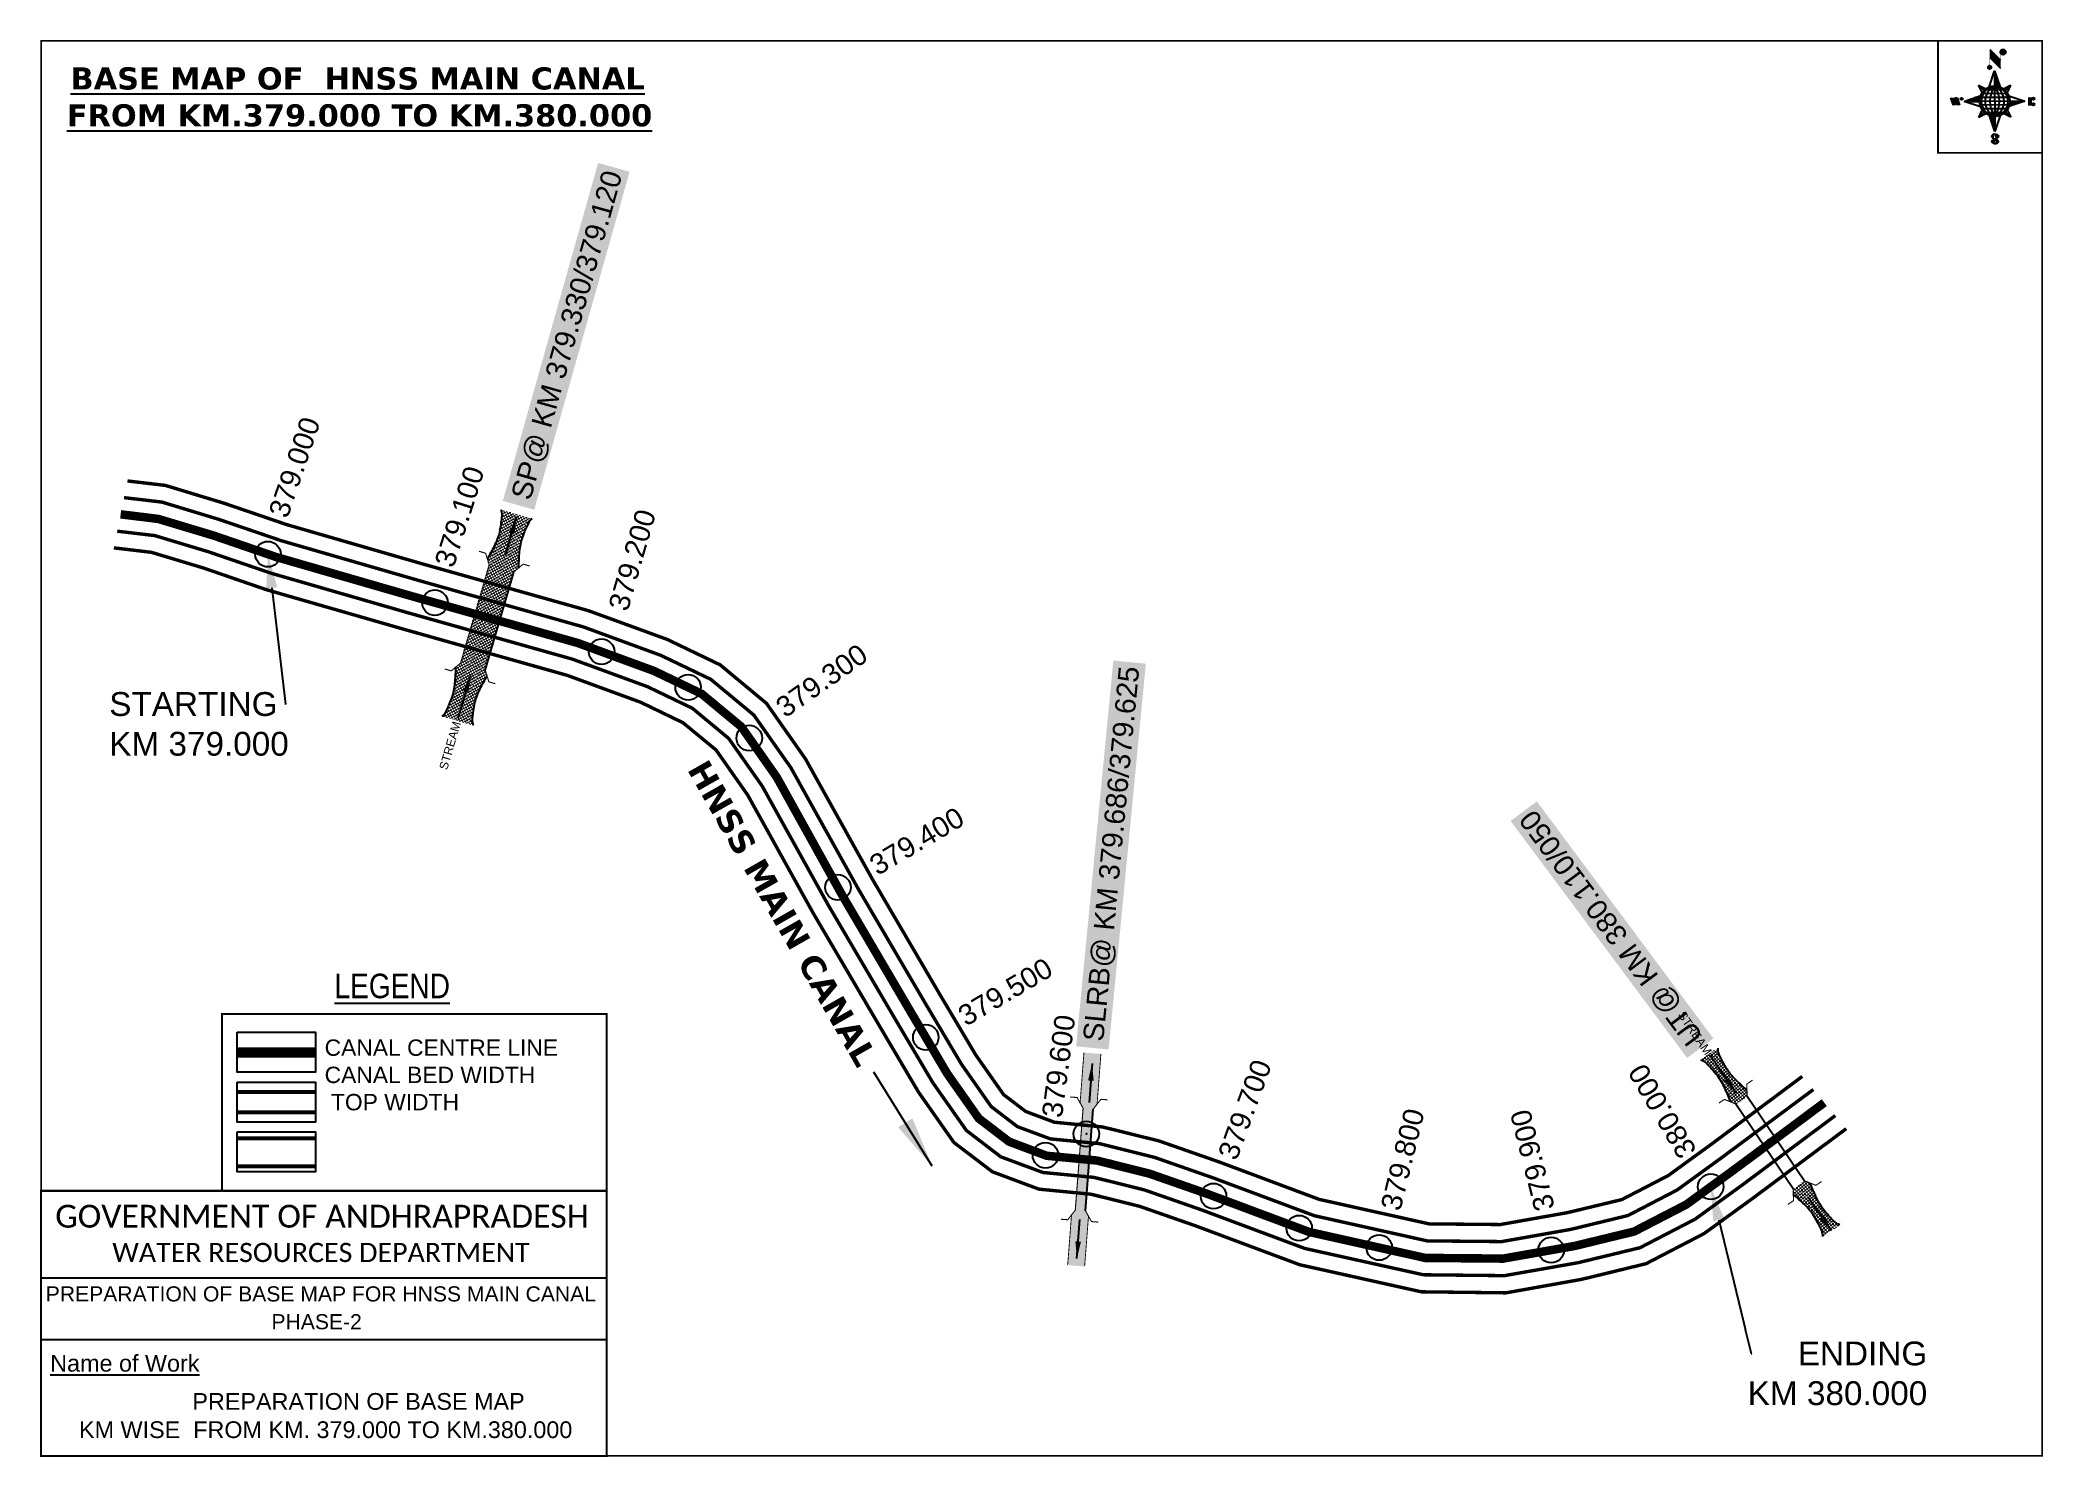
# Model space of a CAD drawing. Header units: inches. Extents: x 821679 to 822856, y 1578747 to 1579579.
import ezdxf
from ezdxf import colors
from ezdxf.entities.mleader import LeaderData, LeaderLine
from ezdxf.enums import TextEntityAlignment as Align
from ezdxf.math import Vec2, Vec3

# ---------------------------------------------------------------- set-up
doc = ezdxf.new("R2010")
doc.units = ezdxf.units.IN
doc.header["$LTSCALE"] = 15
doc.header["$MEASUREMENT"] = 0
doc.header["$PDMODE"] = 32
doc.header["$PDSIZE"] = 15
doc.linetypes.add('ACAD_ISO02W100', pattern=[15, 12, -3])
doc.linetypes.add('HIDDEN2', pattern=[0.1875, 0.125, -0.0625])
for name, color, linetype in [('AQUADUCT', 1, 'Continuous'), ('bord', 1, 'Continuous'), ('CANAL1', 7, 'Continuous'), ('CSMark', 72, 'Continuous'), ('DCBMS', 232, 'Continuous'), ('PAGE', 7, 'Continuous'), ('STRUCTURE', 5, 'Continuous'), ('TEXT', 6, 'Continuous')]:
    doc.layers.add(name, color=color, linetype=linetype)
doc.styles.add('ARIALN', font='ARIALN_1.TTF')
doc.styles.get("Standard").update_dxf_attribs({"font": 'ARIAL_1.TTF'})
doc.dimstyles.get("Standard").update_dxf_attribs({"dimtxt": 20, "dimasz": 0.18, "dimexe": 0.18, "dimexo": 0.0625, "dimgap": 0.09, "dimtad": 0, "dimtih": 1, "dimtoh": 1, "dimdec": 4, "dimzin": 0, "dimdsep": 46, "dimtxsty": 'Standard', "dimcen": 0.09, "dimadec": 0, "dimazin": 0, "dimtfac": 1, "dimtdec": 4, "dimtofl": 0, "dimtmove": 0, "dimatfit": 3, "dimfxl": 0, "dimtolj": 1, "dimtzin": 0, "dimarcsym": 0})
pattern_1 = [(267.297113149, (-8720374.938, 50637915.138), (10.5367255337, -0.497431438), [])]
pattern_2 = [(357.297113149, (-8720374.938, 50637915.138), (0.497431438, 10.5367255337), [])]

# ---------------------------------------------------------------- blocks, each defined once
blk = doc.blocks.new('*X26')
at = {"color": 0, "linetype": 'Continuous'}
for p, q in [((6321.6, 240.5), (6322.3, 241.2)), ((6321.6, 240.3), (6322.3, 241)), ((6321.6, 240.1), (6322.3, 240.8)), ((6321.6, 239.9), (6322.4, 240.7)), ((6321.6, 239.8), (6322.4, 240.6)), ((6321.6, 239.6), (6322.5, 240.5)), ((6321.6, 239.4), (6322.5, 240.3)), ((6321.6, 239.2), (6322.6, 240.2)), ((6321.7, 239.1), (6322.6, 240.1)), ((6321.8, 240.8), (6322.4, 241.4)), ((6321.8, 239), (6322.7, 240)), ((6321.8, 239), (6322.8, 239.9)), ((6321.9, 238.9), (6322.9, 239.8)), ((6322, 238.8), (6323, 239.7)), ((6322.1, 241.3), (6322.4, 241.6)), ((6322.1, 238.7), (6323.1, 239.6)), ((6322.2, 238.6), (6323.1, 239.6)), ((6322.3, 238.5), (6323.2, 239.5)), ((6322.4, 238.5), (6323.3, 239.4)), ((6322.5, 238.4), (6323.4, 239.3)), ((6322.7, 238.4), (6323.6, 239.3)), ((6322.8, 238.3), (6323.7, 239.2)), ((6322.9, 238.3), (6323.8, 239.1)), ((6323.1, 238.2), (6323.9, 239.1)), ((6323.2, 238.2), (6324, 239)), ((6323.3, 238.2), (6324.2, 239)), ((6323.5, 238.1), (6324.3, 238.9)), ((6323.7, 238.1), (6324.4, 238.9)), ((6323.8, 238.1), (6324.6, 238.8)), ((6324.1, 238.2), (6324.7, 238.8)), ((6324.3, 238.3), (6324.9, 238.8)), ((6324.6, 238.3), (6325.1, 238.8)), ((6324.8, 238.4), (6325.2, 238.8)), ((6325.1, 238.5), (6325.4, 238.8)), ((6325.4, 238.6), (6325.6, 238.8))]:
    blk.add_line(p, q, dxfattribs=at)
blk = doc.blocks.new('*X25')
at = {"color": 0, "linetype": 'Continuous'}
for p, q in [((6324.4, 240.3), (6324.5, 240.4)), ((6324.6, 240.3), (6324.8, 240.5)), ((6324.7, 240.2), (6325, 240.5)), ((6324.8, 240.2), (6325.2, 240.6)), ((6325, 240.1), (6325.5, 240.6)), ((6325.1, 240.1), (6325.6, 240.6)), ((6325.2, 240), (6325.8, 240.6)), ((6325.3, 240), (6326, 240.6)), ((6325.4, 239.9), (6326.1, 240.6)), ((6325.5, 239.8), (6326.2, 240.5)), ((6325.6, 239.8), (6326.3, 240.5)), ((6325.7, 239.7), (6326.5, 240.4)), ((6325.9, 239.6), (6326.6, 240.3)), ((6326, 239.5), (6326.7, 240.3)), ((6326, 239.4), (6326.8, 240.2)), ((6326.1, 239.3), (6327, 240.2)), ((6326.2, 239.3), (6327.1, 240.1)), ((6326.3, 239.2), (6327.1, 240)), ((6326.4, 239.1), (6327.2, 239.9)), ((6326.5, 239), (6327.3, 239.8)), ((6326.5, 238.9), (6327.4, 239.7)), ((6326.6, 238.8), (6327.5, 239.6)), ((6326.7, 238.7), (6327.5, 239.5)), ((6326.8, 238.6), (6327.6, 239.4)), ((6326.8, 238.5), (6327.7, 239.3)), ((6326.8, 236.5), (6327.4, 237)), ((6326.9, 238.3), (6327.8, 239.2)), ((6326.9, 238.2), (6327.9, 239.1)), ((6326.9, 236.8), (6327.6, 237.4)), ((6327, 238.1), (6327.8, 239)), ((6327, 237.9), (6327.8, 238.8)), ((6327, 237.8), (6327.8, 238.6)), ((6327, 237.6), (6327.8, 238.4)), ((6327, 237.4), (6327.8, 238.2)), ((6327, 237.3), (6327.8, 238)), ((6327, 237.1), (6327.8, 237.9))]:
    blk.add_line(p, q, dxfattribs=at)
blk = doc.blocks.new('H')
at = {"layer": 'bord', "extrusion": (0.000427885, 0.004792, 0.999988)}
h = blk.add_hatch(dxfattribs=at)
h.set_pattern_fill('LINE', color=8, scale=84.387686, angle=-2.7029, style=0)
h.set_pattern_definition(pattern_2)
h.paths.add_polyline_path([(-492, 786, -0.090992), (-448, 775), (-486, 912)])
h = blk.add_hatch(dxfattribs=at)
h.set_pattern_fill('LINE', color=8, scale=84.387686, angle=-92.7029, style=0)
h.set_pattern_definition(pattern_1)
h.paths.add_polyline_path([(-625, 665, -0.090992), (-615, 710), (-751, 671)])
h = blk.add_hatch(dxfattribs=at)
h.set_pattern_fill('LINE', color=8, scale=84.387686, angle=-2.7029, style=0)
h.set_pattern_definition(pattern_2)
h.paths.add_polyline_path([(-504, 533, -0.090992), (-549, 543), (-510, 406)])
h = blk.add_hatch(dxfattribs=at)
h.set_pattern_fill('LINE', color=8, scale=84.387686, angle=-92.7029, style=0)
h.set_pattern_definition(pattern_1)
h.paths.add_polyline_path([(-246, 647), (-372, 653, -0.090992), (-382, 609)])
for p, q in [((-519, 1020, -1217), (-435, 927, -1216)), ((-516, 1087, -1217), (-432, 994, -1217)), ((-538, 774, -1216), (-487, 906, -1216)), ((-487, 906, -1216), (-493, 780, -1216)), ((-487, 906, -1216), (-448, 769, -1216)), ((-865, 701, -1215), (-847, 638, -1215)), ((-847, 700, -1215), (-829, 637, -1215)), ((-829, 699, -1215), (-811, 636, -1215)), ((-829, 699, -1215), (-811, 698, -1215)), ((-811, 698, -1215), (-794, 635, -1215)), ((-752, 665, -1215), (-615, 704, -1215)), ((-627, 794, -1216), (-567, 760, -1216)), ((-627, 794, -1216), (-584, 747, -1215)), ((-599, 731, -1215), (-627, 794, -1216)), ((-421, 753, -1216), (-359, 781, -1216)), ((-359, 781, -1216), (-405, 739, -1216)), ((-359, 781, -1216), (-392, 721, -1215)), ((-379, 693, -1215), (-246, 641, -1215)), ((-213, 669, -1215), (-217, 601, -1215)), ((-752, 665, -1215), (-625, 659, -1215)), ((-619, 614, -1215), (-752, 665, -1215)), ((-639, 526, -1214), (-606, 585, -1215)), ((-639, 526, -1214), (-593, 568, -1215)), ((-577, 553, -1215), (-639, 526, -1214)), ((-511, 400, -1214), (-549, 537, -1214)), ((-460, 533, -1215), (-511, 400, -1214)), ((-505, 527, -1214), (-511, 400, -1214)), ((-371, 513, -1214), (-431, 546, -1215)), ((-371, 513, -1214), (-414, 560, -1215)), ((-399, 576, -1215), (-371, 513, -1214)), ((-246, 641, -1215), (-383, 603, -1215)), ((-373, 647, -1215), (-246, 641, -1215)), ((-197, 600, -1215), (-194, 668, -1215))]:
    blk.add_line(p, q, dxfattribs=at)
at = {"layer": 'bord', "color": 8, "linetype": 'ByBlock', "extrusion": (0.000427885, 0.004792, 0.999988)}
for p, q in [((-375, 679, -1215), (-620, 691, -1215)), ((-386, 711, -1215), (-605, 722, -1215)), ((-411, 744, -1216), (-578, 752, -1216)), ((-493, 780, -1216), (-505, 527, -1214)), ((-373, 647, -1215), (-625, 659, -1215)), ((-378, 616, -1215), (-623, 628, -1215)), ((-392, 585, -1215), (-611, 595, -1215)), ((-420, 555, -1215), (-587, 562, -1215))]:
    blk.add_line(p, q, dxfattribs=at)
at = {"layer": 'bord', "extrusion": (0.000427885, 0.004792, 0.999988), "elevation": -1212}
for points, const_width in [([(-522, 960), (-516, 1093)], 1.61), ([(-434, 933), (-428, 1066)], 1.61), ([(-870, 707), (-846, 706)], 0.642), ([(-829, 643), (-821, 678)], 0.642), ([(-793, 641), (-782, 694)], 0.642), ([(-223, 676), (-174, 673)], 0.706), ([(-829, 643), (-855, 644)], 0.642), ([(-811, 642), (-784, 641)], 0.642), ([(-177, 605), (-226, 607)], 0.706), ([(-195, 645), (-185, 644)], 0.706)]:
    blk.add_lwpolyline(points, dxfattribs=dict(at, const_width=const_width))
for points, const_width in [([(-414, 1073, 1), (-398, 1058, 1)], 22.3), ([(-530, 950, 1), (-520, 939, 1)], 14.8), ([(-776, 697, 1), (-769, 690, 1)], 8.9), ([(-180, 618, 1), (-173, 611, 1)], 9.79), ([(-178, 667, 1), (-171, 660, 1)], 9.79), ([(-490, 362, 1), (-498, 369, 1)], 11.1), ([(-525, 322, 1), (-533, 329, 1)], 11.1)]:
    blk.add_lwpolyline(points, format="xyb", close=True, dxfattribs=dict(at, const_width=const_width))
for points in [[(-537, 317), (-531, 310), (-520, 307), (-505, 307), (-494, 310), (-486, 318), (-487, 326), (-491, 333), (-494, 336), (-503, 341), (-522, 347), (-530, 352), (-534, 355), (-537, 363), (-537, 373), (-530, 381), (-520, 384), (-504, 384), (-493, 380), (-487, 373)], [(-522, 348), (-526, 354), (-528, 361), (-528, 371), (-526, 375), (-521, 381), (-515, 384)], [(-505, 307), (-499, 312), (-497, 319), (-497, 327), (-501, 335), (-509, 343)]]:
    blk.add_lwpolyline(points, dxfattribs=at)
at = {"layer": 'bord', "extrusion": (0.000427885, 0.004792, 0.999988)}
for centre, radius in [((-406, 1065, -1212), 22.3), ((-525, 944, -1212), 14.8), ((-773, 694, -1212), 8.9), ((-498, 659, -1212), 127), ((-177, 615, -1212), 9.79), ((-174, 663, -1212), 9.79), ((-494, 365, -1212), 11.1), ((-529, 325, -1212), 11.1)]:
    blk.add_circle(centre, radius, dxfattribs=at)
at = {"layer": 'bord', "color": 8, "linetype": 'ByBlock', "extrusion": (0.000427885, 0.004792, 0.999988)}
for centre, radius, start, end in [((-482, 658, -1212), 128, 94.9254, 259.6691), ((-437, 656, -1212), 141, 113.2864, 241.308), ((-316, 651, -1212), 222, 142.5892, 212.0053), ((-560, 662, -1212), 141, 293.2864, 61.308), ((-681, 668, -1212), 222, 322.5892, 32.0053), ((-515, 660, -1212), 128, 274.9254, 79.6691)]:
    blk.add_arc(centre, radius, start, end, dxfattribs=at)
at = {"layer": 'bord', "extrusion": (0.000427885, 0.004792, 0.999988)}
for points in [[(-516, 1093, -1212), (-431, 1000, -1212), (-519, 1026, -1212), (-434, 933, -1212)], [(-864, 707, -1212), (-846, 706, -1212), (-846, 644, -1212), (-829, 643, -1212)], [(-829, 705, -1212), (-811, 704, -1212), (-811, 642, -1212), (-793, 641, -1212)], [(-193, 674, -1212), (-197, 606, -1212), (-213, 675, -1212), (-216, 607, -1212)]]:
    blk.add_solid(points, dxfattribs=at)
at = {"layer": 'bord', "extrusion": (0.000427885, 0.004792, 0.999988), "xscale": 7.977342409717546, "yscale": 7.977342408231451, "zscale": 7.977342408476333, "rotation": 138.0840426661453}
for name, p in [('*X25', (38301, -31929, -1212)), ('*X26', (38314, -31951, -1212))]:
    blk.add_blockref(name, p, dxfattribs=at)
blk = doc.blocks.new('UT')
at = {"layer": 'STRUCTURE'}
h = blk.add_hatch(dxfattribs=at)
h.set_pattern_fill('DASH', color=150, scale=8, angle=-39.6278, style=0)
h.set_pattern_definition([(320.372247933, (-4370.464, -6260.8811), (1.40800153113, 0.132407282), [1, -1])])
h.paths.add_polyline_path([(765163, 1700681.9), (765165.6, 1700680.6), (765167.2, 1700680.3), (765169.1, 1700680), (765172.4, 1700679.6), (765176.4, 1700679.3), (765179.5, 1700679.5), (765183.1, 1700679.9), (765187.7, 1700680.9), (765188.9, 1700681.2), (765193.1, 1700682.2), (765196.1, 1700680.2), (765196.1, 1700672.2), (765193.1, 1700670.2), (765190.5, 1700670.8), (765188.1, 1700671.3), (765185.5, 1700671.8), (765183.6, 1700672.1), (765181, 1700672.5), (765180.3, 1700672.5), (765178.5, 1700672.6), (765176.7, 1700672.6), (765174.6, 1700672.5), (765172.5, 1700672.3), (765170.4, 1700672), (765168.5, 1700671.7), (765166.1, 1700671.2), (765165, 1700670.8), (765163, 1700669.7)])
h.paths.add_polyline_path([(765259.1, 1700682.2), (765256.1, 1700680.2), (765256.1, 1700672.2), (765259.1, 1700670.2), (765261.9, 1700671), (765264.4, 1700671.6), (765266.4, 1700672), (765269.1, 1700672.5), (765272.7, 1700673), (765276.1, 1700673.1), (765278.6, 1700672.9), (765281.2, 1700672.7), (765283.9, 1700672.3), (765286.4, 1700671.9), (765288, 1700671.3), (765289.2, 1700670.6), (765289.1, 1700682.7), (765287.6, 1700681.8), (765285.7, 1700681.2), (765283, 1700680.7), (765281.2, 1700680.4), (765276.7, 1700679.9), (765272.7, 1700679.9), (765268.7, 1700680.3), (765264.8, 1700681), (765261.2, 1700681.7)])
at = {"layer": 'STRUCTURE', "color": 150, "const_width": 0.628}
for points in [[(765190.1, 1700688.2), (765190.1, 1700684.2), (765196.1, 1700680.2), (765256.1, 1700680.2), (765262.1, 1700684.2), (765262.1, 1700688.2)], [(765190.1, 1700664.2), (765190.1, 1700668.2), (765196.1, 1700672.2), (765256.1, 1700672.2), (765262.1, 1700668.2), (765262.1, 1700664.2)]]:
    blk.add_lwpolyline(points, dxfattribs=at)
at = {"layer": 'STRUCTURE', "color": 150}
for points in [[(765196.1, 1700680.2), (765256.1, 1700680.2)], [(765196.1, 1700672.2), (765256.1, 1700672.2)], [(765196.1, 1700672.2), (765256.1, 1700672.2)]]:
    blk.add_lwpolyline(points, dxfattribs=at)
at = {"layer": 'STRUCTURE', "color": 0}
blk.add_circle((765226.1, 1700676.2), 1.89, dxfattribs=at)
at = {"layer": 'STRUCTURE', "color": 150}
for points in [[(765163, 1700681.9), (765164.4, 1700681.1), (765167.9, 1700680.2), (765171.2, 1700679.8), (765176.1, 1700679.4), (765184.7, 1700680.3), (765193.1, 1700682.2)], [(765289.1, 1700682.7), (765287.8, 1700681.9), (765284.3, 1700680.9), (765280.9, 1700680.4), (765276.1, 1700679.8), (765267.4, 1700680.5), (765259.1, 1700682.2)], [(765163, 1700669.7), (765164.3, 1700670.6), (765167.8, 1700671.6), (765171.2, 1700672.1), (765176, 1700672.6), (765184.7, 1700672), (765193.1, 1700670.2)], [(765289.2, 1700670.6), (765287.8, 1700671.4), (765284.2, 1700672.3), (765280.9, 1700672.7), (765276.1, 1700673.1), (765267.4, 1700672.2), (765259.1, 1700670.2)]]:
    blk.add_spline(points, degree=3, dxfattribs=at)
at = {"layer": 'STRUCTURE', "color": 0}
blk.add_text('STREAM', height=5, dxfattribs=at).set_placement((765148.2, 1700675.8), align=Align.MIDDLE_CENTER)
for points in [[(765190.9, 1700676), (765164.2, 1700675.8)], [(765289.3, 1700676.7), (765265.4, 1700676.4)]]:
    blk.add_leader(points, dimstyle='Standard', override={"dimasz": 10, "dimgap": 0.09, "dimtad": 0}, dxfattribs=at)
blk = doc.blocks.new('SLB')
at = {"layer": 'STRUCTURE'}
h = blk.add_hatch(dxfattribs=at)
h.set_pattern_fill('DOTS', color=6, scale=20, angle=320.3722, style=0)
h.set_pattern_definition([(320.372247934, (-159.4327, -72.9564), (1.2786241598, 0.5641323054), [0, -1.25])])
h.paths.add_polyline_path([(769699.5, 1706871.1), (769699.5, 1706861.1), (769729.1, 1706861.1), (769732.1, 1706863.1), (769792.1, 1706863.1), (769795.1, 1706861.1), (769824.7, 1706861.1), (769824.7, 1706871.1), (769795.1, 1706871.1), (769792.1, 1706869.1), (769732.1, 1706869.1), (769729.1, 1706871.1)])
at = {"layer": 'STRUCTURE', "color": 6, "linetype": 'ACAD_ISO02W100', "ltscale": 0.5, "const_width": 0.5}
for points in [[(769699.5, 1706871.1), (769729.1, 1706871.1)], [(769795.1, 1706871.1), (769824.7, 1706871.1)], [(769699.5, 1706861.1), (769729.1, 1706861.1)], [(769795.1, 1706861.1), (769824.7, 1706861.1)]]:
    blk.add_lwpolyline(points, dxfattribs=at)
at = {"layer": 'STRUCTURE', "color": 6, "const_width": 0.628}
for points in [[(769726.1, 1706877.1), (769726.1, 1706873.1), (769732.1, 1706869.1), (769792.1, 1706869.1), (769798.1, 1706873.1), (769798.1, 1706877.1)], [(769726.1, 1706855.1), (769726.1, 1706859.1), (769732.1, 1706863.1), (769792.1, 1706863.1), (769798.1, 1706859.1), (769798.1, 1706855.1)]]:
    blk.add_lwpolyline(points, dxfattribs=at)
at = {"layer": 'STRUCTURE', "color": 6}
blk.add_lwpolyline([(769732.1, 1706863.1), (769792.1, 1706863.1)], dxfattribs=at)
blk.add_lwpolyline([(769732.1, 1706863.1), (769792.1, 1706863.1)], dxfattribs=at)
at = {"layer": 'STRUCTURE', "color": 0}
blk.add_circle((769762.1, 1706866.1), 1.24, dxfattribs=at)
for points in [[(769703.8, 1706866), (769726.7, 1706866)], [(769818.6, 1706865.8), (769795.7, 1706865.8)]]:
    blk.add_leader(points, dimstyle='Standard', override={"dimasz": 10, "dimgap": 0.09, "dimtad": 0}, dxfattribs=at)
blk = doc.blocks.new('SP')
at = {"layer": 'STRUCTURE'}
h = blk.add_hatch(dxfattribs=at)
h.set_pattern_fill('DASH', color=256, scale=8, style=0)
edge = h.paths.add_edge_path()
edge.add_spline(control_points=[(769825.7, 1706742.1), (769825.3, 1706741.8), (769823.8, 1706740.8), (769820.9, 1706740.3), (769817, 1706739.7), (769811.4, 1706738.9), (769804, 1706739.7), (769798.4, 1706741), (769795.6, 1706741.6)], knot_values=[0, 0, 0, 0, 1.613557, 5.24513, 8.624976, 13.470124, 22.190216, 30.746377, 30.746377, 30.746377, 30.746377], degree=3, periodic=0)
edge.add_line((769795.6, 1706741.6), (769792.6, 1706739.6))
edge.add_line((769792.6, 1706739.6), (769732.6, 1706739.6))
edge.add_line((769732.6, 1706739.6), (769729.6, 1706741.6))
edge.add_spline(control_points=[(769729.6, 1706741.6), (769726.9, 1706740.9), (769721.3, 1706739.5), (769713.9, 1706738.5), (769708.3, 1706739.1), (769704.4, 1706739.6), (769701.5, 1706740), (769700, 1706741), (769699.5, 1706741.3)], knot_values=[0, 0, 0, 0, 8.556161, 17.276253, 22.121402, 25.501247, 29.13282, 30.746377, 30.746377, 30.746377, 30.746377], degree=3, periodic=0)
edge.add_line((769699.5, 1706741.3), (769699.5, 1706722.1))
edge.add_spline(control_points=[(769699.5, 1706722.1), (769700, 1706722.4), (769701.4, 1706723.4), (769704.3, 1706724), (769708.2, 1706724.5), (769713.8, 1706725.3), (769721.2, 1706724.5), (769726.8, 1706723.3), (769729.6, 1706722.6)], knot_values=[0, 0, 0, 0, 1.613557, 5.24513, 8.624976, 13.470124, 22.190216, 30.746377, 30.746377, 30.746377, 30.746377], degree=3, periodic=0)
edge.add_line((769729.6, 1706722.6), (769732.6, 1706724.6))
edge.add_line((769732.6, 1706724.6), (769792.6, 1706724.6))
edge.add_line((769792.6, 1706724.6), (769795.6, 1706722.6))
edge.add_spline(control_points=[(769795.6, 1706722.6), (769798.4, 1706723.3), (769803.9, 1706724.8), (769811.3, 1706725.8), (769817, 1706725.1), (769820.9, 1706724.7), (769823.8, 1706724.2), (769825.2, 1706723.3), (769825.7, 1706723)], knot_values=[0, 0, 0, 0, 8.556161, 17.276253, 22.121402, 25.501247, 29.13282, 30.746377, 30.746377, 30.746377, 30.746377], degree=3, periodic=0)
edge.add_line((769825.7, 1706723), (769825.7, 1706742.1))
h.paths.add_polyline_path([(769764.2, 1706732.1, -1), (769761.1, 1706732.1, -1)], flags=0)
h.paths.add_polyline_path([(769761.1, 1706732.1, 1), (769764.2, 1706732.1, 1)], flags=16)
at = {"layer": 'STRUCTURE', "const_width": 0.628}
for points in [[(769726.6, 1706747.6), (769726.6, 1706743.6), (769732.6, 1706739.6), (769792.6, 1706739.6), (769798.6, 1706743.6), (769798.6, 1706747.6)], [(769726.6, 1706716.6), (769726.6, 1706720.6), (769732.6, 1706724.6), (769792.6, 1706724.6), (769798.6, 1706720.6), (769798.6, 1706716.6)]]:
    blk.add_lwpolyline(points, dxfattribs=at)
at = {"layer": 'STRUCTURE', "color": 3}
blk.add_lwpolyline([(769732.6, 1706724.6), (769792.6, 1706724.6)], dxfattribs=at)
blk.add_lwpolyline([(769732.6, 1706724.6), (769792.6, 1706724.6)], dxfattribs=at)
at = {"layer": 'STRUCTURE', "color": 0}
blk.add_circle((769762.6, 1706732.1), 1.55, dxfattribs=at)
at = {"layer": 'STRUCTURE'}
for points in [[(769699.5, 1706741.3), (769700.9, 1706740.5), (769704.4, 1706739.6), (769707.8, 1706739.2), (769712.6, 1706738.8), (769721.3, 1706739.7), (769729.6, 1706741.6)], [(769825.7, 1706742.1), (769824.3, 1706741.3), (769820.8, 1706740.3), (769817.5, 1706739.8), (769812.7, 1706739.2), (769804, 1706739.9), (769795.6, 1706741.6)], [(769699.5, 1706722.1), (769700.9, 1706723), (769704.4, 1706724), (769707.7, 1706724.5), (769712.5, 1706725), (769721.2, 1706724.4), (769729.6, 1706722.6)], [(769825.7, 1706723), (769824.3, 1706723.8), (769820.8, 1706724.7), (769817.4, 1706725.1), (769812.6, 1706725.5), (769803.9, 1706724.6), (769795.6, 1706722.6)]]:
    blk.add_spline(points, degree=3, dxfattribs=at)
at = {"layer": 'STRUCTURE', "color": 0}
blk.add_text('STREAM', height=5, dxfattribs=at).set_placement((769684.3, 1706732.1), align=Align.MIDDLE_CENTER)
for points in [[(769727.4, 1706732.1), (769700.8, 1706732.1)], [(769824.4, 1706732.1), (769800.5, 1706732.1)]]:
    blk.add_leader(points, dimstyle='Standard', override={"dimasz": 10, "dimgap": 0.09, "dimtad": 0}, dxfattribs=at)

msp = doc.modelspace()

# ---------------------------------------------------------------- linework, layer by layer
at = {"layer": 'CANAL1', "color": 200, "const_width": 2}
for points in [[(821730.8, 1579320.5), (821753, 1579317.9), (821787.6, 1579307.4), (821824.2, 1579294.9), (821903.7, 1579271.9), (822001.6, 1579244.3), (822047.9, 1579227.4), (822078.9, 1579212.5), (822106.1, 1579189.9), (822129, 1579157.3), (822168.4, 1579086.5), (822208.2, 1579018.5), (822229.1, 1578983.3), (822245.4, 1578960.1), (822258.4, 1578950.2), (822275.2, 1578943.9), (822303.6, 1578941.1), (822336.7, 1578932.9), (822371.9, 1578920.6), (822430.7, 1578898.6), (822495.3, 1578884.2), (822537.1, 1578883.8), (822576.6, 1578890.8), (822608.6, 1578898.5), (822635.8, 1578912.6), (822661.4, 1578931.2), (822714.5, 1578970.8)], [(821722.8, 1579281.2), (821744.8, 1579278.6), (821775.4, 1579269.4), (821812.2, 1579256.7), (821892.8, 1579233.5), (821989.2, 1579206.3), (822032.3, 1579190.5), (822057.1, 1579178.5), (822076.5, 1579162.5), (822095.1, 1579136), (822133.6, 1579066.6), (822173.8, 1578998.2), (822195.4, 1578961.6), (822216.2, 1578932), (822238.8, 1578914.8), (822266.1, 1578904.6), (822296.8, 1578901.6), (822325.3, 1578894.5), (822358.3, 1578883), (822419.3, 1578860.2), (822490.7, 1578844.3), (822540.5, 1578843.7), (822584.8, 1578851.6), (822622.7, 1578860.8), (822656.8, 1578878.5), (822685.1, 1578899), (822740.3, 1578940.1)]]:
    msp.add_lwpolyline(points, dxfattribs=at)
at = {"layer": 'CANAL1', "color": 1, "linetype": 'HIDDEN2', "ltscale": 8, "const_width": 5}
msp.add_lwpolyline([(821726.8, 1579300.9), (821748.9, 1579298.2), (821781.5, 1579288.4), (821818.2, 1579275.8), (821898.2, 1579252.7), (821913.2, 1579248.5), (821913.2, 1579248.5), (821995.4, 1579225.3), (822040.1, 1579208.9), (822068, 1579195.5), (822091.3, 1579176.2), (822112.1, 1579146.6), (822151, 1579076.5), (822191, 1579008.4), (822212.3, 1578972.4), (822230.8, 1578946.1), (822248.6, 1578932.5), (822270.7, 1578924.2), (822300.2, 1578921.4), (822306.7, 1578919.8), (822331, 1578913.7), (822365.1, 1578901.8), (822425, 1578879.4), (822493, 1578864.2), (822538.8, 1578863.8), (822580.7, 1578871.2), (822615.7, 1578879.7), (822646.3, 1578895.5), (822673.2, 1578915.1), (822687.8, 1578925.9), (822727.4, 1578955.4)], dxfattribs=at)
at = {"layer": 'CANAL1', "color": 5, "const_width": 2}
for points in [[(821728.8, 1579310.7), (821751, 1579308.1), (821784.6, 1579297.9), (821821.2, 1579285.4), (821901, 1579262.3), (821998.5, 1579234.8), (822044, 1579218.1), (822073.4, 1579204), (822098.7, 1579183), (822120.5, 1579152), (822159.7, 1579081.5), (822199.6, 1579013.4), (822220.7, 1578977.9), (822238.1, 1578953.1), (822253.5, 1578941.3), (822272.9, 1578934.1), (822301.9, 1578931.3), (822333.9, 1578923.3), (822368.5, 1578911.2), (822427.9, 1578889), (822494.2, 1578874.2), (822538, 1578873.8), (822578.7, 1578881), (822612.1, 1578889.1), (822641, 1578904.1), (822667.3, 1578923.2), (822721, 1578963.1)], [(821724.8, 1579291), (821746.9, 1579288.4), (821778.4, 1579278.9), (821815.2, 1579266.3), (821895.5, 1579243.1), (821992.3, 1579215.8), (822036.2, 1579199.7), (822062.6, 1579187), (822083.9, 1579169.3), (822103.6, 1579141.3), (822142.3, 1579071.6), (822182.4, 1579003.3), (822203.9, 1578967), (822223.5, 1578939.1), (822243.7, 1578923.6), (822268.4, 1578914.4), (822298.5, 1578911.5), (822328.2, 1578904.1), (822361.7, 1578892.4), (822422.2, 1578869.8), (822491.9, 1578854.3), (822539.6, 1578853.8), (822582.8, 1578861.4), (822619.2, 1578870.2), (822651.6, 1578887), (822679.2, 1578907), (822733.9, 1578947.8)]]:
    msp.add_lwpolyline(points, dxfattribs=at)
at = {"layer": 'CANAL1', "color": 1, "linetype": 'HIDDEN2', "ltscale": 100, "const_width": 6, "elevation": -0.4}
msp.add_lwpolyline([(821841.2, 1578984.9), (821795.2, 1578984.9)], dxfattribs=at)
at = {"layer": 'CANAL1', "color": 5, "const_width": 2.4, "elevation": -0.4}
for points in [[(821841.2, 1578961.7), (821795.2, 1578961.7)], [(821841.2, 1578949.7), (821795.2, 1578949.7)]]:
    msp.add_lwpolyline(points, dxfattribs=at)
at = {"layer": 'CANAL1', "color": 200, "const_width": 2.4, "elevation": -0.4}
for points in [[(821841.2, 1578934.5), (821795.2, 1578934.5)], [(821841.2, 1578918), (821795.2, 1578918)]]:
    msp.add_lwpolyline(points, dxfattribs=at)
at = {"layer": 'CSMark', "color": 3}
for p in [(821813.3, 1579277.5), (821911.4, 1579249), (822009.3, 1579220.2), (822060.1, 1579199.3), (822096, 1579169.5), (822148.1, 1579081.8), (822199.7, 1578993.7), (822270, 1578924.5), (822368.7, 1578900.5), (822660.7, 1578906), (822419, 1578881.7), (822466, 1578870.3), (822567, 1578868.8)]:
    msp.add_point(p, dxfattribs=at)
at = {"layer": 'CSMark'}
msp.add_point((822294, 1578937, 517), dxfattribs=at)
at = {"layer": 'PAGE', "const_width": 1}
msp.add_lwpolyline([(821680.1, 1578747.9), (822855.3, 1578747.9), (822855.3, 1579578.9), (821680.1, 1579578.9), (821680.1, 1578747.9)], dxfattribs=at)
at = {"layer": 'PAGE'}
for points, const_width in [([(822855.3, 1579578.9), (822794.2, 1579578.9), (822794.2, 1579513.2), (822855.3, 1579513.2)], 1), ([(821786.4, 1579007.4), (822012.2, 1579007.4), (822012.2, 1578903.6), (821786.4, 1578903.6)], 1.2), ([(821680.1, 1578903.6), (822012.2, 1578903.6), (822012.2, 1578747.9), (821680.1, 1578747.9)], 1.2)]:
    msp.add_lwpolyline(points, close=True, dxfattribs=dict(at, const_width=const_width))
at = {"layer": 'PAGE', "elevation": -0.4}
for points in [[(821795.2, 1578996.7), (821841.2, 1578996.7), (821841.2, 1578973.2), (821795.2, 1578973.2)], [(821795.2, 1578967.4), (821841.2, 1578967.4), (821841.2, 1578943.9), (821795.2, 1578943.9)], [(821795.2, 1578938.2), (821841.2, 1578938.2), (821841.2, 1578914.7), (821795.2, 1578914.7)]]:
    msp.add_lwpolyline(points, close=True, dxfattribs=at)
at = {"layer": 'PAGE'}
for points in [[(821680.1, 1578852.6), (822012.2, 1578852.6)], [(821680.1, 1578816.2), (822012.2, 1578816.2)]]:
    msp.add_lwpolyline(points, dxfattribs=at)

# ---------------------------------------------------------------- block references
at = {"layer": 'AQUADUCT', "color": 1, "xscale": 0.0703495379661093, "yscale": 0.07034953800030053, "zscale": 0.07034953795990817, "rotation": 3.078330607406165}
msp.add_blockref('H', (822865, 1579499.5, 85.4), dxfattribs=at)
at = {"layer": 'STRUCTURE', "color": 0}
for name, p, rotation in [('SP', (2245435.1, 363042.7), 73.76634470351605), ('UT', (-1013632.9, 1253712), 304.2686944729348), ('SLB', (2465402.7, 681082.7), 85.62103765591803)]:
    msp.add_blockref(name, p, dxfattribs=dict(at, rotation=rotation))

# ---------------------------------------------------------------- texts
at = {"layer": 'CANAL1', "insert": (822071, 1579158.9), "char_height": 14, "width": 205.129, "attachment_point": 1, "rotation": 299.6741}
msp.add_mtext('\\pi0.96322;{\\fVerdana|b1|i0|c0|p34;HNSS MAIN CANAL}', dxfattribs=at)
at = {"layer": 'CSMark', "color": 1}
for s, rotation, p in [('379.000', 71.1658, (821819.1, 1579299.9)), ('379.100', 72.3932, (821916.6, 1579270.7)), ('379.200', 73.8909, (822018.8, 1579245)), ('379.300', 35.0462, (822113.7, 1579185.9)), ('379.400', 30.6177, (822168.3, 1579093.6)), ('379.500', 30.6177, (822220.3, 1579005.1)), ('379.600', 82.4848, (822273.7, 1578946.8)), ('379.700', 69.8419, (822376.6, 1578922.9)), ('380.000', 120.709, (822647.7, 1578924.3)), ('379.800', 76.2363, (822472.5, 1578892.6)), ('379.900', 104.1943, (822563.4, 1578892.1))]:
    msp.add_text(s, height=12, rotation=rotation, dxfattribs=at).set_placement(p, align=Align.MIDDLE_LEFT)
at = {"layer": 'PAGE', "extrusion": (0.000201441, 0.004807, 0.999988), "style": 'ARIALN'}
msp.add_text('%%ULEGEND', height=14.4, rotation=359.9999, dxfattribs=at).set_placement((821886.3, 1579004.9, 7755.7), align=Align.MIDDLE)
at = {"layer": 'PAGE', "extrusion": (0.000201441, 0.004807, 0.999988)}
for s, height, p in [('PREPARATION OF BASE MAP FOR HNSS MAIN CANAL', 8.878, (821682.8, 1578819.6, 7754.7)), ('%%UName of Work', 9.822, (821685.4, 1578778.4, 7753.4))]:
    msp.add_text(s, height=height, rotation=359.9999, dxfattribs=at).set_placement(p)
for s, height, p in [('PHASE-2', 8.88, (821841.9, 1578807.7, 7754.7)), ('PREPARATION OF BASE MAP', 9.822, (821866.5, 1578760.9, 7753.5)), ('KM WISE  FROM KM. 379.000 TO KM.380.000', 9.822, (821847.2, 1578744.3, 7753.5))]:
    msp.add_text(s, height=height, rotation=359.9999, dxfattribs=at).set_placement(p, align=Align.MIDDLE_CENTER)
at = {"layer": 'PAGE', "extrusion": (0.000201441, 0.004807, 0.999988), "attachment_point": 1, "text_direction": (1, -1e-06, -0.000201)}
for s, insert, char_height, width in [('CANAL CENTRE LINE CANAL BED WIDTH {\\H2.3732x; }\\P TOP WIDTH{\\H1.9155x; }', (821846.6, 1578992.5, -0.4), 9.6, 168.926), ('\\pi3.5885;{\\fCalibri|b0|i0|c0|p34;\\H1.3333x;GOVERNMENT OF ANDHRAPRADESH\\P\\pi37.073;\\H0.83998x;WATER RESOURCES DEPARTMENT}', (821684.8, 1578895.4, -1.3), 10.059, 321.276)]:
    msp.add_mtext(s, dxfattribs=dict(at, insert=insert, char_height=char_height, width=width))
at = {"layer": 'STRUCTURE', "color": 5, "char_height": 12, "attachment_point": 1, "bg_fill": 1, "box_fill_scale": 1.3, "bg_fill_color": 7, "bg_fill_true_color": 16777215, "bg_fill_transparency": 4390977}
for s, insert, width, rotation in [('\\pi0.44063;SP@ KM 379.330/379.120', (821955.7, 1579311.3), 199.012, 74.2456), ('\\pi0.37514;SLRB@ KM 379.686/379.625', (822291.9, 1578991.7), 220.442, 84.4871), ('\\pi0.71894;UT@ KM 380.110/050', (822647.6, 1578986.7), 166.368, 126.6887)]:
    msp.add_mtext(s, dxfattribs=dict(at, insert=insert, width=width, rotation=rotation))
at = {"layer": 'TEXT', "color": 1, "insert": (821675.6, 1579563.4), "char_height": 13, "width": 379.826, "attachment_point": 1}
msp.add_mtext('\\pi21.755;{\\fVerdana|b1|i0|c0|p34;\\LBASE MAP OF  HNSS MAIN CANAL \\P\\pi19.564;FROM KM.379.000 TO KM.380.000}', dxfattribs=at)

# ---------------------------------------------------------------- leaders
at = {"layer": 'CANAL1'}
msp.add_leader([(822203.5, 1578918.1), (822169.1, 1578973.3)], dimstyle='Standard', override={"dimasz": 30, "dimgap": 0.09, "dimtad": 0}, dxfattribs=at)
at = {"layer": 'DCBMS', "color": 5}
ml = msp.add_multileader_mtext('Standard', dxfattribs=at)
ml.set_content('STARTING\\PKM 379.000', color=5)
ml.set_leader_properties()
ml.build(insert=Vec2(0, 0))
ml.multileader.update_dxf_attribs({"dogleg_length": 0.36, "arrow_head_size": 20})
ctx = ml.context
ctx.base_point, ctx.char_height, ctx.arrow_head_size, ctx.landing_gap_size, ctx.plane_origin = Vec3(821720, 1579189.4), 14, 20, 0.09, Vec3(821890.9, 1579262.1)
notes = []
notes.append((ctx, [(0, (1, 1, 0), (821823.6, 1579189.4), (-1, 0), 0.36, [(0, [(821813.3, 1579277.5)], 0, [])])]))
ctx.mtext.insert, ctx.mtext.flow_direction = Vec3(821720.1, 1579196.5), 5
for ctx, leaders in notes:
    for number, flags, end, landing, length, lines in leaders:
        leader = LeaderData()
        leader.index, (leader.has_last_leader_line, leader.has_dogleg_vector, leader.attachment_direction) = number, flags
        leader.last_leader_point, leader.dogleg_vector, leader.dogleg_length = Vec3(end), Vec3(landing), length
        for number, points, colour, breaks in lines:
            line = LeaderLine()
            line.index, line.vertices, line.color, line.breaks = number, Vec3.list(points), colors.encode_raw_color(colour), breaks
            leader.lines.append(line)
        ctx.leaders.append(leader)

# ---------------------------------------------------------------- next in the draw order: leaders
ml = msp.add_multileader_mtext('Standard', dxfattribs=at)
ml.set_content('ENDING \\PKM 380.000', color=5)
ml.set_leader_properties()
ml.build(insert=Vec2(0, 0))
ml.multileader.update_dxf_attribs({"dogleg_length": 0.36, "arrow_head_size": 20})
ctx = ml.context
ctx.base_point, ctx.char_height, ctx.arrow_head_size, ctx.landing_gap_size, ctx.plane_origin = Vec3(822684.7, 1578808), 14, 20, 0.09, Vec3(822828.4, 1579020.3)
ctx.text_align_type = 2
notes = []
notes.append((ctx, [(1, (1, 1, 0), (822684.4, 1578808), (1, 0), 0.36, [(0, [(822660.7, 1578906)], 0, [])])]))
ctx.mtext.insert, ctx.mtext.width, ctx.mtext.alignment, ctx.mtext.flow_direction = Vec3(822787.9, 1578815.1), 109.049, 3, 5
ctx.mtext.has_bg_fill, ctx.mtext.bg_color, ctx.mtext.bg_scale_factor, ctx.mtext.bg_transparency, ctx.mtext.use_window_bg_color = 1, -1027028792, 1.5, 0, 1
for ctx, leaders in notes:
    for number, flags, end, landing, length, lines in leaders:
        leader = LeaderData()
        leader.index, (leader.has_last_leader_line, leader.has_dogleg_vector, leader.attachment_direction) = number, flags
        leader.last_leader_point, leader.dogleg_vector, leader.dogleg_length = Vec3(end), Vec3(landing), length
        for number, points, colour, breaks in lines:
            line = LeaderLine()
            line.index, line.vertices, line.color, line.breaks = number, Vec3.list(points), colors.encode_raw_color(colour), breaks
            leader.lines.append(line)
        ctx.leaders.append(leader)

doc.saveas('drawing.dxf')
